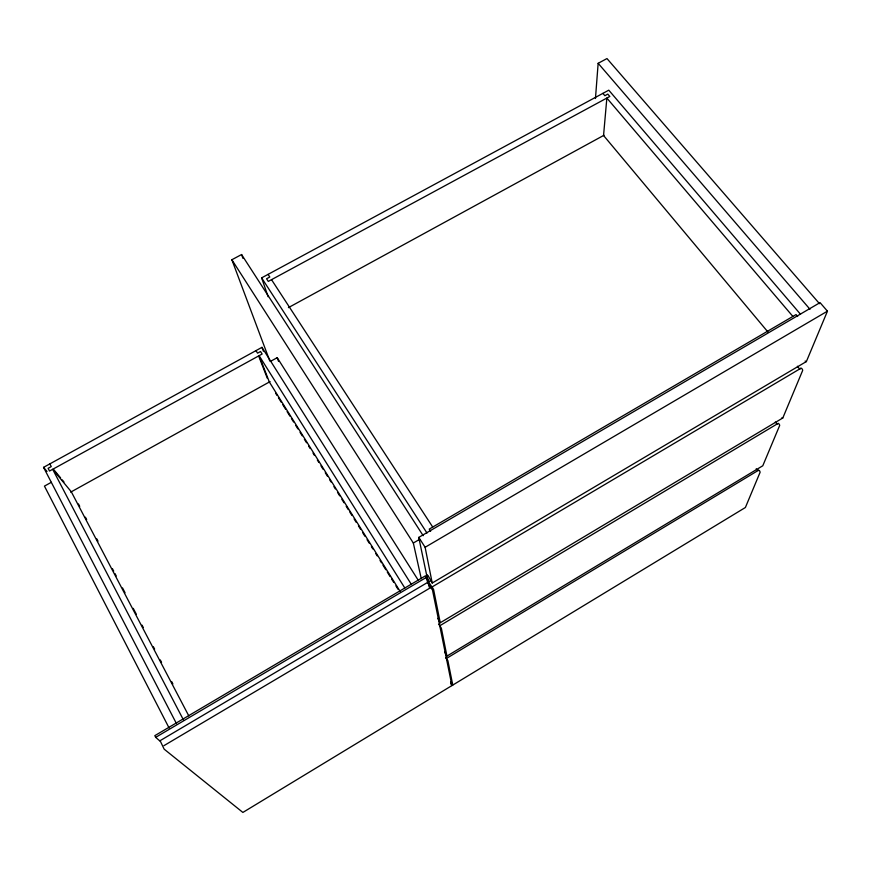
<?xml version="1.0" encoding="UTF-8"?>
<svg xmlns="http://www.w3.org/2000/svg" width="871" height="871" viewBox="0 0 871 871"><rect width="100%" height="100%" fill="white"/><g stroke="black" fill="none" stroke-linecap="round" stroke-linejoin="round"><path stroke-width="1.31" d="M781.951 417.699A1.404 0.566 57.2 0 0 782.844 417.895L802.605 370.6A1.513 0.653 57.6 0 0 801.962 368.771A1.513 0.653 57.6 0 0 800.732 368.368L431.951 587.032L429.033 582.623L426.659 575.121L429.163 587.076M806.328 361.574L432.212 583.015L425.124 547.271L418.766 537.407L820.036 302.618L827.45 311.165L806.437 361.421A1.535 0.675 57.7 0 1 805.185 361.019M437.83 618.356L440.247 622.754L433.573 589.417L432.005 586.782M595.459 98.51L598.148 63.3L606.978 58.564L819.513 303.696M775.31 422.032A2.776 1.1 57.2 0 0 777.912 423.513A1.394 0.555 57.1 0 1 779.012 423.97A1.394 0.555 57.1 0 1 779.621 425.614L762.789 465.767L446.943 656.103L441.336 628.089L439.528 625.628M446.377 658.487L758.652 470.177L759.752 471.026L760.122 472.245L745.391 507.499L452.768 685.074L450.775 681.873M451.918 685.586L242.878 812.436L164.162 749.158L160.504 741.515L155.68 737.345L154.82 735.657L425.571 575.764L427.955 583.265L432.495 590.059L451.918 685.586L450.59 683.452M440.247 622.754L782.746 418.015M439.844 625.726L777.912 423.513M163.911 745.674L430.873 587.511M155.68 737.345L426.55 577.299M159.905 740.796L427.628 582.416M428.706 581.774L431.047 580.391M421.259 578.627L413.333 543.025L419.691 539.301M425.124 547.271L827.45 311.165M70.649 492.159L270.108 381.585M51.324 482.316L44.443 486.116L169.094 727.982M270.718 361.258L277.207 357.676L418.352 580.402M176.486 723.638L43.55 467.346L261.953 347.344L411.417 584.495M288.421 307.626L604.006 135.245M268.126 296.728L261.627 277.86L608.775 90.181L800.503 314.246M269.858 361.117L231.86 259.743L241.572 254.539L423.186 535.676M432.212 583.015L428.347 576.101L427.345 575.023L427.552 576.243L426.572 574.708L418.766 537.407M446.888 656.081L444.722 652.074M598.148 63.3L809.986 309.27M797.651 316.467L796.04 314.583L429.24 529.1L430.633 531.245M602.874 93.371L604.866 95.712L607.816 94.112L609.82 96.463L268.29 281.409L266.57 278.764L269.792 277.011L268.072 274.376M792.882 316.434L606.858 98.064L603.549 135.495L768.113 332.21M43.55 467.346L47.023 471.472M53.806 469.665L60.6 477.874M62.287 479.932L63.986 481.979M445.604 657.474L447.868 660.621L452.768 685.074M271.512 279.656L432.724 527.064M438.527 624.202L438.908 624.779M261.627 277.86L426.986 533.03M231.86 259.743L413.333 543.025M255.976 350.632L257.555 353.158L260.549 351.503L262.127 354.029L49.527 471.037L48.112 468.315L51.258 466.584L49.854 463.884M404.819 588.001L259.133 355.684L269.346 382.01L400.388 591.823M275.563 393.115L277 395.423M278.437 397.731L281.322 402.348M282.759 404.656L285.644 409.272M287.092 411.58L289.967 416.196M291.415 418.505L293.571 421.978M295.737 425.44L297.893 428.902M300.06 432.364L302.226 435.827M304.382 439.289L306.548 442.751M308.704 446.213L310.152 448.521M313.027 453.138L314.475 455.446M317.349 460.062L318.797 462.37M320.953 465.833L323.119 469.295M325.275 472.757L327.442 476.219M329.608 479.681L331.045 481.99M333.931 486.617L335.368 488.925M337.534 492.387L339.69 495.849M341.857 499.312L344.012 502.774M346.179 506.236L348.335 509.698M349.783 512.006L351.938 515.469M354.105 518.931L356.272 522.393M358.427 525.855L360.594 529.318M362.75 532.78L364.916 536.242M367.072 539.704L369.239 543.166M371.394 546.629L372.842 548.937M375.728 553.564L377.165 555.872M380.05 560.489L381.487 562.797M382.924 565.105L385.809 569.721M387.257 572.029L390.132 576.646M391.58 578.954L393.736 582.416M395.902 585.878L398.058 589.34M78.477 503.971L79.729 506.367M85.402 517.167L86.654 519.573M96.725 538.768L97.988 541.163M112.468 568.763L113.72 571.158M114.983 573.564L116.246 575.96M122.539 587.958L125.054 592.759M133.23 608.35L136.388 614.349M142.049 625.149L143.301 627.545M153.372 646.75L154.635 649.145M160.297 659.946L161.56 662.341M171.631 681.536L172.894 683.942M188.8 715.886L71.302 491.788L52.674 469.295L183.639 720.295M259.014 356.925L267.321 378.297M261.953 347.344L263.39 351.144M277.207 357.676L278.524 361.302M241.572 254.539L242.944 258.36M758.565 470.275A2.569 0.936 56.9 0 1 756.213 468.783M800.732 368.368A3.016 1.306 57.7 0 1 797.433 366.245"/></g></svg>
